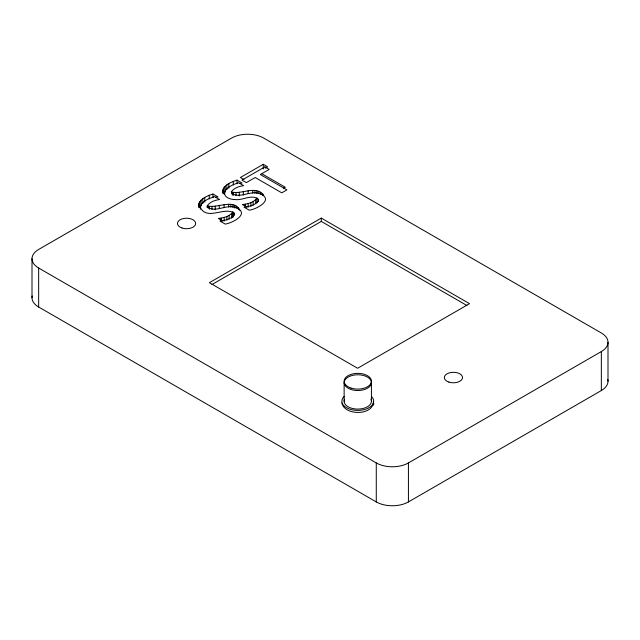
<?xml version="1.0" encoding="UTF-8"?>
<svg xmlns="http://www.w3.org/2000/svg" width="640" height="640" viewBox="0 0 640 640"><rect width="100%" height="100%" fill="white"/><g stroke="black" fill="none" stroke-linecap="round" stroke-linejoin="round"><path stroke-width="0.96" d="M198.752 207.48C197.48 199.472 206.944 195.952 212.968 194.016L218.032 196.936L215.792 197.272M200.328 207.296C201.584 200.904 209.184 198.512 214.544 196.608L219.608 199.536C215.168 200.112 210.376 201.688 207.568 205.368L207.384 206.944C215.36 213.424 227.144 203.32 236.408 207.872C250.216 213.752 232.152 223.264 225.192 224.072L219.912 221.024C225.152 220.48 231.216 219.136 234.44 214.608L234.304 213.16C224.728 206.224 206.672 221.112 200.328 207.296L200.328 209.272M222.792 192.672C222.192 185.144 231.336 182.088 237.008 180.128L242.08 183.056L239.84 183.392M224.632 191.888C223.352 197.48 230.76 199.6 235.096 199.576C242.632 200.72 251.808 193.752 258.352 199.272L258.48 200.728C255.264 205.256 249.192 206.6 243.96 207.144L249.24 210.192C256.2 209.384 274.264 199.872 260.456 193.992C251.192 189.44 239.408 199.544 231.432 193.064L231.608 191.488C234.416 187.8 239.216 186.232 243.656 185.656L238.584 182.728C233.368 184.432 227.288 186.688 224.632 191.888L224.632 193.872M373.384 401.664C373.424 415.76 344.344 415.88 341.872 402.888M222.864 221.04L218.336 218.432C223.576 217.888 229.64 216.544 232.856 212.008L232.856 217.576M246.904 207.16L242.376 204.544C247.616 204.008 253.68 202.656 256.904 198.128M265.208 168.208L267.632 166.808L263.272 164.296L240.392 177.504L244.024 179.6M283.608 188.264L285.312 187.28L262.176 173.92M321.288 218.088L209.392 282.688L357.616 368.264L469.512 303.664L321.288 218.088L321.288 221.424L466.928 305.512M211.976 284.536L321.288 221.424M38.656 268.024L376.272 462.936A22.736 13.128 0 0 0 408.424 462.936L601.344 351.56A22.736 13.128 0 0 0 601.344 332.992L263.728 138.08A22.736 13.128 0 0 0 231.576 138.08L38.656 249.456A22.736 13.128 0 0 0 38.656 268.024L38.656 307.008L376.272 501.92A22.736 13.128 0 0 0 408.424 501.92L601.344 390.544A22.736 13.128 0 0 0 607.808 379.544M231.168 191.872C241.488 194.976 255.408 184.88 263.704 195.096M207.12 207.608L207.12 205.752C217.32 208.976 233.72 197.864 240.016 210.464M224.136 193.752L222.792 190.816M200.088 207.64L198.752 204.696M608 342.272L608 381.256M601.344 351.56L601.344 390.544M408.424 462.936L408.424 501.92M376.272 462.936L376.272 501.92M373.696 403.248L373.696 405.104M371.424 382.648A13.64 7.872 0 0 1 350.96 389.472A13.64 7.872 0 0 1 350.96 375.832A13.64 7.872 0 0 1 371.424 382.648L371.424 401.216M344.136 382.648L344.136 401.216M263.272 164.296L263.272 168.936M262.616 193.648L262.616 195.504M260.688 192.256L260.688 194.112M258.88 191.392L258.88 193.248M258.352 199.272L258.352 201.256M256.936 190.824L256.936 193.608M256.936 198L256.936 202.952M255.712 199.752L255.712 203.464M254.88 190.504L254.88 193.288M253.16 201.536L253.16 205.248M252.72 190.384L252.72 193.168M250.944 202.592L250.944 206.304M248.144 190.656L248.144 193.44M248.192 203.544L248.192 207.256M245.24 204.24L245.24 206.096M243.328 191.4L243.328 195.112M239.272 192.256L239.272 195.968M238.576 207.528L238.576 209.384M237.008 180.128L237.008 183.84M236.64 206.136L236.64 208M236.032 192.728L236.032 195.512M234.832 205.28L234.832 208.064M234.304 213.16L234.304 215.136M233.304 181.32L233.304 185.032M233.384 192.656L233.384 195.44M232.888 204.704L232.888 207.496M232.896 211.888L232.896 216.84M232.24 192.368L232.24 195.152M231.672 213.632L231.672 218.272M230.832 204.384L230.832 207.168M229.12 215.416L229.12 219.128M228.84 183.576L228.84 188.224M228.672 204.264L228.672 207.048M226.896 216.472L226.896 220.184M226.848 184.872L226.848 189.512M225.16 186.288L225.16 191.856L223.864 193.344L223.864 187.776M224.104 204.536L224.104 207.328M224.144 217.424L224.144 221.136M223.056 189.296L223.056 193.936M221.192 218.12L221.192 220.904M219.28 205.28L219.28 208.064M215.232 206.136L215.232 209.856M212.968 194.016L212.968 197.728M211.984 206.608L211.984 209.392M209.344 206.536L209.344 209.32M209.264 195.2L209.264 198.912M208.192 206.248L208.192 208.104M204.792 197.464L204.792 202.104M202.808 198.752L202.808 203.4M201.112 200.168L201.112 205.736M200.592 205.776L200.592 207.752M199.816 201.656L199.816 207.232M199.016 203.176L199.016 206.888M32 258.744L32 297.728M38.656 307.008A22.736 13.128 0 0 1 32.192 296.008M371.72 396.776A15.912 9.192 0 0 1 357.472 410.4A15.912 9.192 0 0 1 344.152 396.464M370.96 399.176A13.64 7.872 0 0 1 357.784 409.088A13.64 7.872 0 0 1 344.6 399.176M264.856 166.888L241.976 180.104L246.328 182.616L255.192 177.496L281.76 192.84L286.896 189.872L260.328 174.536L269.208 169.408L264.856 166.888M350.96 388.048A13.64 7.872 0 0 0 371.424 381.232A13.64 7.872 0 0 0 350.96 374.408A13.64 7.872 0 0 0 350.96 388.048M182.016 228.016A9.096 5.248 0 0 0 195.656 223.472A9.096 5.248 0 0 0 182.016 218.92A9.096 5.248 0 0 0 182.016 228.016M448.888 382.096A9.096 5.248 0 0 0 462.528 377.544A9.096 5.248 0 0 0 448.888 373A9.096 5.248 0 0 0 448.888 382.096"/></g></svg>
